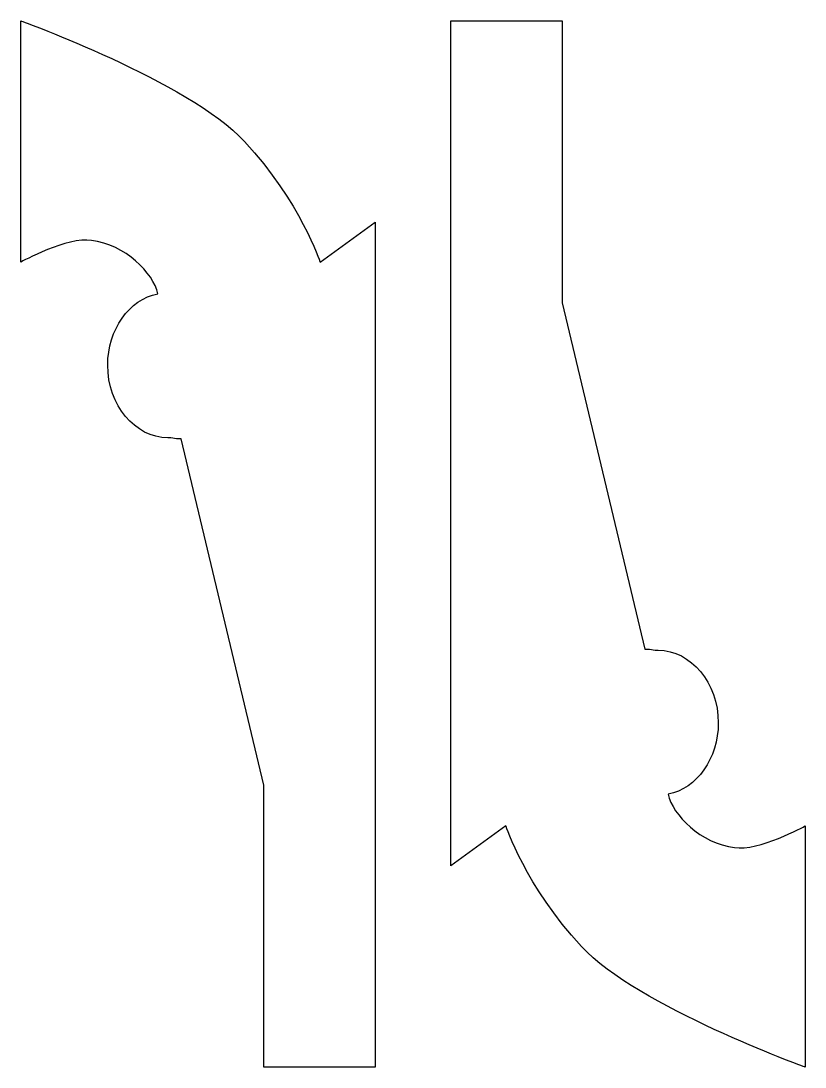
# Model space of a CAD drawing. Header units: centimetres. Extents: x -7.6 to 7.6, y -10.1 to 10.1.
import ezdxf

# ---------------------------------------------------------------- set-up
doc = ezdxf.new("R2010")
doc.units = ezdxf.units.CM
doc.header["$MEASUREMENT"] = 0
doc.layers.add('Layer 1', color=7, linetype='Continuous')

msp = doc.modelspace()

# ---------------------------------------------------------------- linework, layer by layer
at = {"layer": 'Layer 1'}
for points in [[(-7.59023, 10.12031), (-7.59023, 10.12031), (-7.59023, 5.45548), (-7.59023, 5.45548), (-7.59023, 5.45548), (-7.59023, 5.45548), (-6.67485, 5.95842), (-6.22639, 5.87054), (-6.22639, 5.87054), (-5.57279, 5.79548), (-5.02233, 5.24241), (-4.94162, 4.8427), (-4.94162, 4.8427), (-5.48959, 4.73298), (-5.91009, 4.15157), (-5.91009, 3.45908), (-5.91009, 3.45908), (-5.91009, 2.68812), (-5.38265, 2.05573), (-4.74385, 2.05573), (-4.74385, 2.05573), (-4.6822, 2.05573), (-4.546, 2.02495), (-4.48692, 2.03591), (-4.48692, 2.03591), (-4.48692, 2.03591), (-2.88589, -4.66483), (-2.88589, -4.66483), (-2.88589, -4.66483), (-2.88589, -4.66483), (-2.88589, -10.12031), (-2.88589, -10.12031), (-2.88589, -10.12031), (-2.88589, -10.12031), (-0.73136, -10.12031), (-0.73136, -10.12031), (-0.73136, -10.12031), (-0.73136, -10.12031), (-0.73136, 6.22631), (-0.73136, 6.22631), (-0.73136, 6.22631), (-0.73136, 6.22631), (-1.79876, 5.4554), (-1.79876, 5.4554), (-1.79876, 5.4554), (-1.79876, 5.4554), (-2.17709, 6.62008), (-3.2614, 7.78779), (-3.2614, 7.78779), (-4.34583, 8.95546), (-7.59036, 10.12023), (-7.59036, 10.12023), (-7.59036, 10.12023), (-7.59036, 10.12023), (-7.59023, 10.12031), (-7.59023, 10.12031)], [(0.73132, 10.12031), (0.73132, 10.12031), (0.73132, -6.2264), (0.73132, -6.2264), (0.73132, -6.2264), (0.73132, -6.2264), (1.79868, -5.45549), (1.79868, -5.45549), (1.79868, -5.45549), (1.79868, -5.45549), (2.17705, -6.62017), (3.2614, -7.78793), (3.2614, -7.78793), (4.3457, -8.95563), (7.59023, -10.12031), (7.59023, -10.12031), (7.59023, -10.12031), (7.59023, -10.12031), (7.59023, -5.45548), (7.59023, -5.45548), (7.59023, -5.45548), (7.59023, -5.45548), (6.67485, -5.95842), (6.22639, -5.87054), (6.22639, -5.87054), (5.57279, -5.79548), (5.02233, -5.24241), (4.94162, -4.8427), (4.94162, -4.8427), (5.48959, -4.73294), (5.91009, -4.15157), (5.91009, -3.45904), (5.91009, -3.45904), (5.91009, -2.68808), (5.38265, -2.05569), (4.74385, -2.05569), (4.74385, -2.05569), (4.6822, -2.05569), (4.546, -2.02491), (4.48692, -2.03587), (4.48692, -2.03587), (4.48692, -2.03587), (2.88598, 4.66483), (2.88598, 4.66483), (2.88598, 4.66483), (2.88598, 4.66483), (2.88598, 10.12031), (2.88598, 10.12031), (2.88598, 10.12031), (2.88598, 10.12031), (0.73145, 10.12031), (0.73145, 10.12031), (0.73145, 10.12031), (0.73145, 10.12031), (0.73132, 10.12031), (0.73132, 10.12031)]]:
    msp.add_open_spline(points, degree=3, knots=[0, 0, 0, 0, 0.06666667, 0.06666667, 0.06666667, 0.06666667, 0.13333333, 0.13333333, 0.13333333, 0.13333333, 0.2, 0.2, 0.2, 0.2, 0.26666667, 0.26666667, 0.26666667, 0.26666667, 0.33333333, 0.33333333, 0.33333333, 0.33333333, 0.4, 0.4, 0.4, 0.4, 0.46666667, 0.46666667, 0.46666667, 0.46666667, 0.53333333, 0.53333333, 0.53333333, 0.53333333, 0.6, 0.6, 0.6, 0.6, 0.66666667, 0.66666667, 0.66666667, 0.66666667, 0.73333333, 0.73333333, 0.73333333, 0.73333333, 0.8, 0.8, 0.8, 0.8, 0.86666667, 0.86666667, 0.86666667, 0.86666667, 1, 1, 1, 1], dxfattribs=at)

doc.saveas('drawing.dxf')
